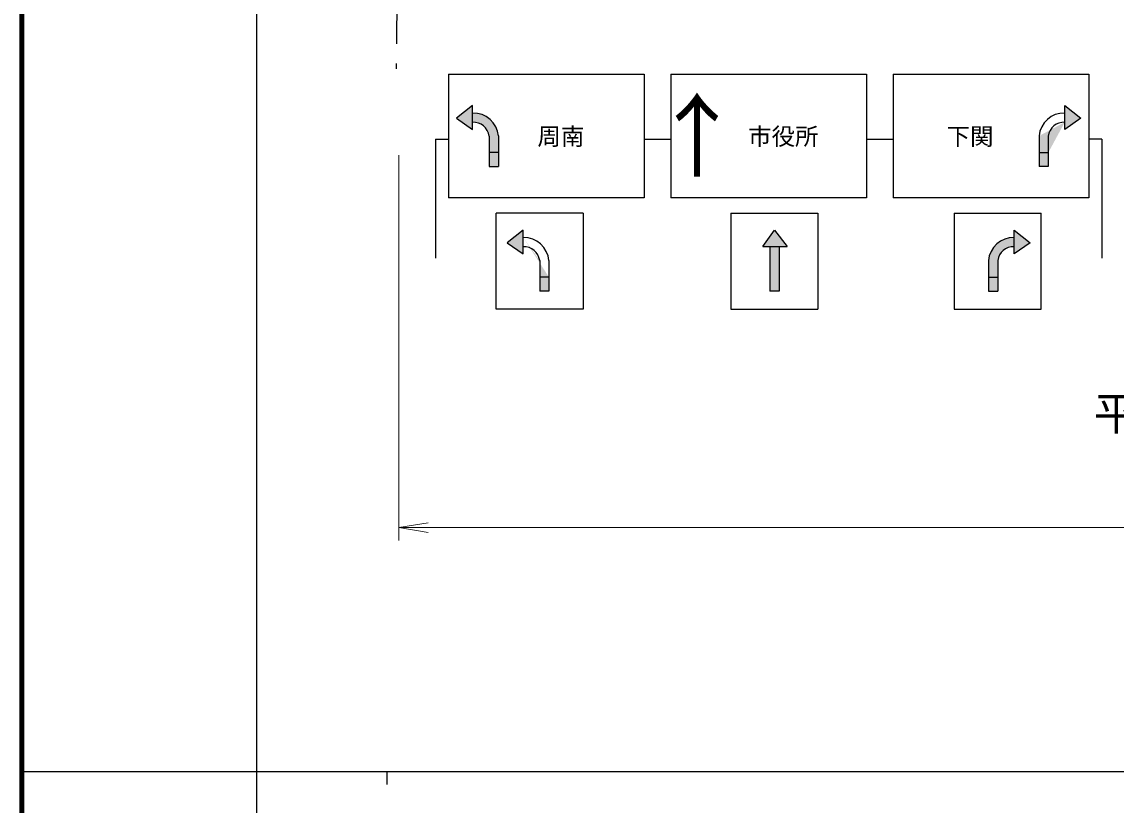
# Model space of a CAD drawing. Units: millimetres, scale not verified. Extents: x 40000 to 680000, y 20000 to 380000.
# Drawn here: x 40000 to 123924, y 202409 to 262491 of the extents above; entities that cross this region are included whole.
import ezdxf
from ezdxf.enums import TextEntityAlignment as Align

# ---------------------------------------------------------------- set-up
doc = ezdxf.new("R2010")
doc.units = ezdxf.units.MM
doc.header["$LTSCALE"] = 1000
doc.linetypes.add('DASHED', pattern=[7.5, 6, -1.5])
for name, color, linetype, lineweight in [('M-BGD', 7, 'Continuous', 25), ('M-STR-HTXT', 7, 'Continuous', 13), ('M-STR-STRC', 7, 'Continuous', 25), ('M-TTL', 2, 'Continuous', 140), ('M-TTL-BAND', 7, 'Continuous', 25)]:
    doc.layers.add(name, color=color, linetype=linetype, lineweight=lineweight)
doc.layers.add('M-BMK-HTXT', color=7, linetype='Continuous')
doc.styles.add('ＭＳ ゴシック', font='')
doc.styles.get('ＭＳ ゴシック').set_extended_font_data('MS Gothic')

# ---------------------------------------------------------------- blocks, each defined once
blk = doc.blocks.new('open_arrow')
at = {"color": 0, "linetype": 'Continuous', "lineweight": -2}
blk.add_lwpolyline([(7.5, 1.25), (0, 0), (7.5, -1.25)], dxfattribs=at)

msp = doc.modelspace()

# ---------------------------------------------------------------- hatches: boundary and pattern name
at = {"layer": 'M-STR-STRC'}
for points in [[(73344, 255093), (74572, 256078), (74572, 255501), (74572, 254794), (74572, 254243)], [(121212, 255093), (119983, 256078), (119983, 255501), (119983, 254794), (119983, 254243)], [(74572, 255501, -0.39598), (76544, 253737), (76544, 252464), (75833, 252464), (75834, 253736, 0.38568), (74572, 254794)], [(118012, 253737, -0.39598), (118012, 253737), (118012, 252464), (118723, 252464), (119983, 254794, 0.38568), (119983, 254794)], [(76544, 251385), (76544, 252464), (75833, 252464), (75833, 251385)], [(118012, 251385), (118012, 252464), (118723, 252464), (118723, 251385)], [(78453, 245946), (78453, 246523), (77224, 245539), (78453, 244688), (78453, 245239)], [(78453, 245946), (79714, 244181, 0.38568), (79714, 244181), (79714, 242909), (80424, 242910), (78453, 245946, -0.39598)], [(97716, 246523), (98687, 245273), (97371, 245273), (96822, 245273)], [(116103, 245946), (116103, 245239, 0.38568), (114842, 244181), (114842, 242909), (114132, 242910), (114131, 244182, -0.39598)], [(116103, 245946), (116103, 246523), (117332, 245539), (116103, 244688), (116103, 245239)], [(98082, 241830), (98081, 245273), (97371, 245273), (97371, 241830)], [(79714, 241830), (79714, 242909), (80424, 242910), (80424, 241830)], [(114842, 241830), (114842, 242909), (114132, 242910), (114132, 241830)]]:
    msp.add_hatch(color=256, dxfattribs=at).paths.add_polyline_path(points)

# ---------------------------------------------------------------- linework, layer by layer
at = {"layer": 'M-BGD', "linetype": 'DASHED'}
msp.add_line((69037, 289303), (68702, 258881), dxfattribs=at)
at = {"layer": 'M-STR-HTXT'}
for p, q in [((68922, 252268), (68922, 222695)), ((569301, 223695), (68922, 223695))]:
    msp.add_line(p, q, dxfattribs=at)
at = {"layer": 'M-STR-STRC'}
for p, q in [((72719, 258484), (87719, 258484)), ((72719, 258484), (72719, 248984)), ((87719, 258484), (87719, 248984)), ((89778, 258484), (104778, 258484)), ((89778, 258484), (89778, 248984)), ((104778, 258484), (104778, 248984)), ((106836, 258484), (121836, 258484)), ((106836, 258484), (106836, 248984)), ((121836, 258484), (121836, 248984)), ((74572, 256078), (73344, 255093)), ((74572, 254243), (74572, 256078)), ((119983, 254243), (119983, 256078)), ((119983, 256078), (121212, 255093)), ((73344, 255093), (74572, 254243)), ((121212, 255093), (119983, 254243)), ((71719, 253487), (72719, 253487)), ((71719, 253487), (71719, 244362)), ((75834, 253736), (75833, 252464)), ((76544, 253737), (76544, 252464)), ((87719, 253487), (89778, 253487)), ((104778, 253487), (106836, 253487)), ((118012, 253737), (118012, 252464)), ((118722, 253736), (118723, 252464)), ((122836, 253487), (121836, 253487)), ((122836, 253487), (122836, 244362)), ((76544, 252464), (75833, 252464)), ((75833, 252464), (75833, 251385)), ((76544, 252464), (76544, 251385)), ((118012, 252464), (118723, 252464)), ((118012, 252464), (118012, 251385)), ((118723, 252464), (118723, 251385)), ((75833, 251385), (76544, 251385)), ((118723, 251385), (118012, 251385)), ((87719, 248984), (72719, 248984)), ((104778, 248984), (89778, 248984)), ((121836, 248984), (106836, 248984)), ((83045, 247830), (76379, 247830)), ((76379, 240463), (76379, 247830)), ((83045, 247830), (83045, 240463)), ((94383, 247830), (101050, 247830)), ((94383, 247830), (94383, 240463)), ((101050, 247830), (101050, 240463)), ((111511, 247830), (118177, 247830)), ((111511, 247830), (111511, 240463)), ((118177, 240463), (118177, 247830)), ((78453, 246523), (77224, 245539)), ((78453, 244688), (78453, 246523)), ((96822, 245273), (97716, 246523)), ((97716, 246523), (98687, 245273)), ((116103, 244688), (116103, 246523)), ((116103, 246523), (117332, 245539)), ((77224, 245539), (78453, 244688)), ((96822, 245273), (98687, 245273)), ((97371, 245273), (97371, 241830)), ((98081, 245273), (98082, 241830)), ((117332, 245539), (116103, 244688)), ((79714, 244181), (79714, 242909)), ((80425, 244182), (80424, 242910)), ((114131, 244182), (114132, 242910)), ((114842, 244181), (114842, 242909)), ((80424, 242910), (79714, 242909)), ((79714, 242909), (79714, 241830)), ((80424, 242910), (80424, 241830)), ((114132, 242910), (114842, 242909)), ((114132, 242910), (114132, 241830)), ((114842, 242909), (114842, 241830)), ((80424, 241830), (79714, 241830)), ((98082, 241830), (97371, 241830)), ((114132, 241830), (114842, 241830)), ((83045, 240463), (76379, 240463)), ((94383, 240463), (101050, 240463)), ((111511, 240463), (118177, 240463))]:
    msp.add_line(p, q, dxfattribs=at)
for centre, radius, start, end in [((74619, 253569), 1932, 4.97939, 91.38928), ((119937, 253569), 1932, 88.61072, 175.02061), ((74619, 253569), 1226, 7.82738, 92.25773), ((119937, 253569), 1226, 87.74227, 172.17262), ((78499, 244014), 1932, 4.97939, 91.38928), ((116056, 244014), 1932, 88.61072, 175.02061), ((78499, 244014), 1226, 7.82738, 92.25773), ((116056, 244014), 1226, 87.74227, 172.17262)]:
    msp.add_arc(centre, radius, start, end, dxfattribs=at)
at = {"layer": 'M-TTL'}
msp.add_line((40000, 380000), (40000, 20000), dxfattribs=at)
at = {"layer": 'M-TTL-BAND'}
for p, q in [((58000, 370000), (58000, 20000)), ((40000, 205000), (579000, 205000)), ((68000, 205000), (68000, 204000))]:
    msp.add_line(p, q, dxfattribs=at)

# ---------------------------------------------------------------- block references
at = {"layer": 'M-STR-HTXT', "xscale": 300, "yscale": 300}
msp.add_blockref('open_arrow', (68922, 223695), dxfattribs=at)

# ---------------------------------------------------------------- texts
at = {"layer": 'M-BMK-HTXT', "style": 'ＭＳ ゴシック'}
msp.add_text('平和町', height=2566, dxfattribs=at).set_placement((122200, 230405), align=Align.BOTTOM_LEFT)
at = {"layer": 'M-STR-STRC', "style": 'ＭＳ ゴシック'}
for s, height, p in [('↑', 5132, (91778, 253734)), ('周南', 1320, (81338, 253704)), ('市役所', 1320, (98397, 253704)), ('下関', 1320, (112722, 253704))]:
    msp.add_text(s, height=height, dxfattribs=at).set_placement(p, align=Align.MIDDLE_CENTER)

doc.saveas('drawing.dxf')
